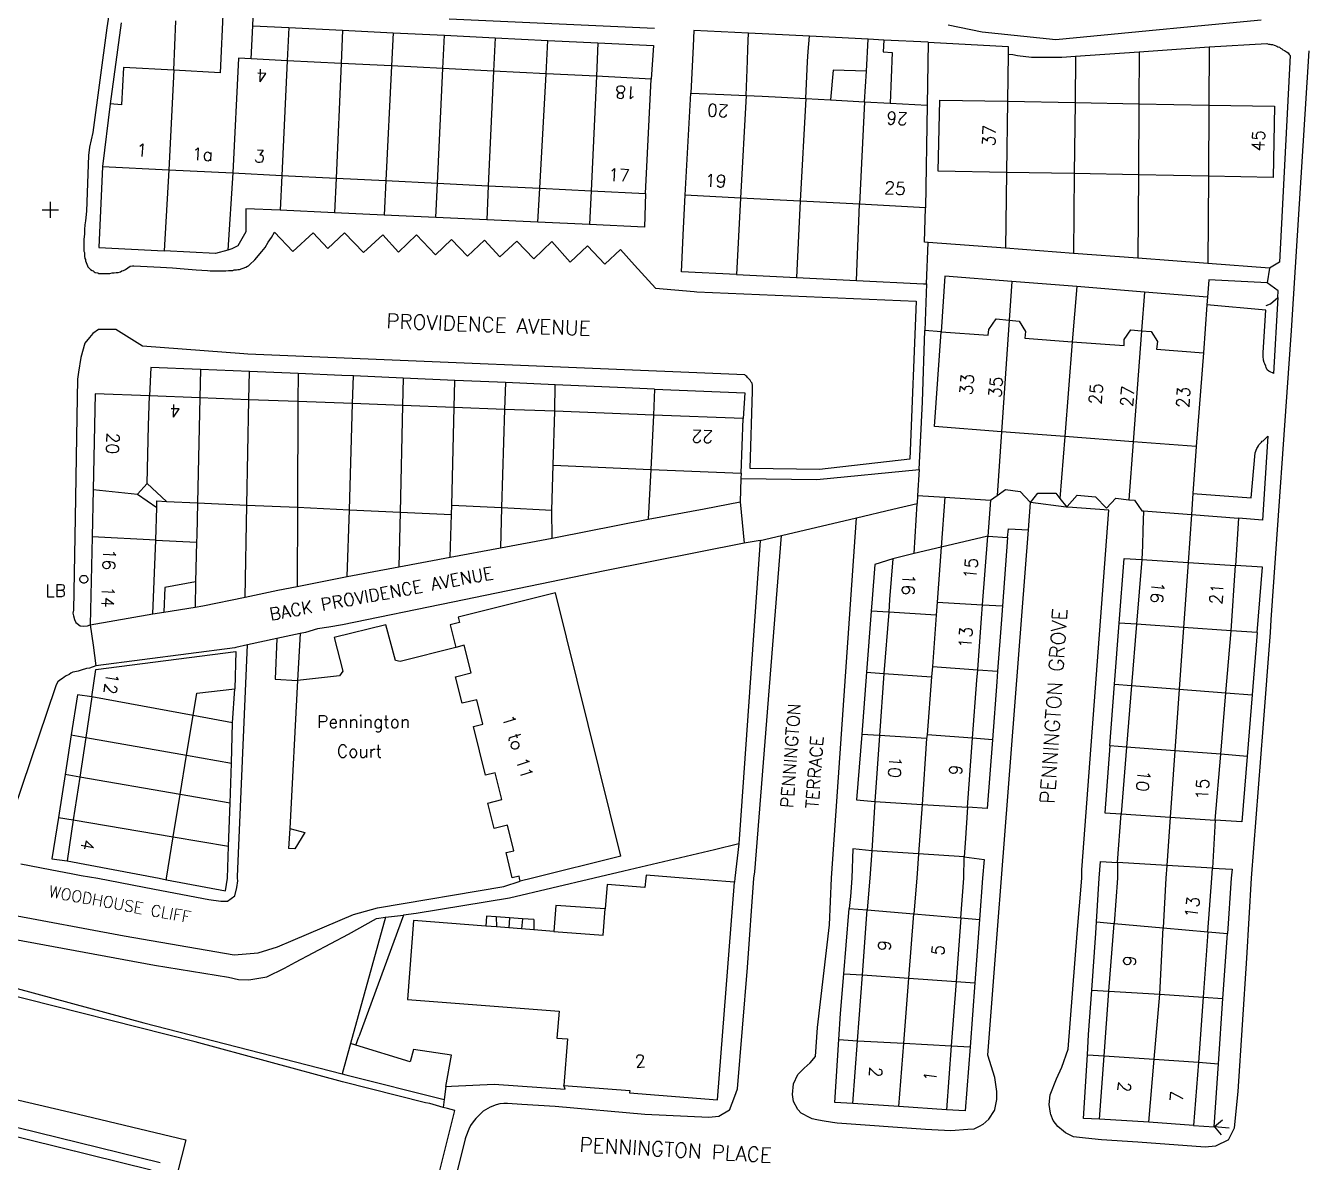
# Model space of a CAD drawing. Extents: x 427500 to 429848, y 434500 to 436505.
# Drawn here: x 429271.5 to 429393.7, y 435472.8 to 435581.6 of the extents above; entities that cross this region are included whole.
import ezdxf

# ---------------------------------------------------------------- set-up
doc = ezdxf.new("R2010")
doc.units = 0
doc.layers.add('LPTIP_Ex_Base', color=8, linetype='Continuous')
doc.styles.add('MtXpl_Romans', font='romans__.ttf')

msp = doc.modelspace()

# ---------------------------------------------------------------- linework, layer by layer
at = {"layer": 'LPTIP_Ex_Base', "color": 251, "true_color": 0x636466}
for p, q in [((429279.8, 435584.5), (429279.3, 435581.35)), ((429290.45, 435583.3), (429290.15, 435577.05)), ((429293.27, 435581.55), (429293.35, 435583.15)), ((429280.67, 435581.85), (429279.63, 435574.07)), ((429285.7, 435577.29), (429285.92, 435582.04)), ((429331.7, 435581.28), (429312.05, 435582.2)), ((429363.05, 435580.95), (429359.8, 435581.6)), ((429389.75, 435582.1), (429383.04, 435581.45)), ((429279.3, 435581.35), (429277.95, 435571.35)), ((429293.1, 435578.38), (429293.27, 435581.55)), ((429293.27, 435581.55), (429296.71, 435581.38)), ((429296.71, 435581.38), (429296.56, 435578.21)), ((429296.71, 435581.38), (429301.86, 435581.13)), ((429301.86, 435581.13), (429301.72, 435577.95)), ((429301.86, 435581.13), (429306.71, 435580.88)), ((429306.71, 435580.88), (429306.55, 435577.71)), ((429306.71, 435580.88), (429311.61, 435580.64)), ((429311.46, 435577.46), (429311.61, 435580.64)), ((429311.61, 435580.64), (429316.46, 435580.4)), ((429316.46, 435580.4), (429316.31, 435577.21)), ((429316.46, 435580.4), (429321.5, 435580.15)), ((429335.47, 435581.1), (429335.4, 435579.6)), ((429340.71, 435580.84), (429335.47, 435581.1)), ((429340.65, 435579.36), (429340.71, 435580.84)), ((429346.55, 435580.55), (429340.71, 435580.84)), ((429346.4, 435579.1), (429346.55, 435580.55)), ((429352.15, 435580.26), (429346.55, 435580.55)), ((429370.1, 435580.2), (429363.05, 435580.95)), ((429379.05, 435581.07), (429370.1, 435580.2)), ((429383.04, 435581.45), (429379.05, 435581.07)), ((429321.33, 435576.96), (429321.5, 435580.15)), ((429321.5, 435580.15), (429326.3, 435579.91)), ((429326.3, 435579.91), (429326.15, 435576.72)), ((429326.3, 435579.91), (429331.6, 435579.65)), ((429331.6, 435579.65), (429331.4, 435576.45)), ((429335.4, 435579.6), (429335.2, 435575.1)), ((429340.61, 435578.2), (429340.65, 435579.36)), ((429351.98, 435577.2), (429352.15, 435580.26)), ((429353.65, 435580.19), (429352.15, 435580.26)), ((429353.65, 435580.19), (429353.6, 435579.05)), ((429357.9, 435579.97), (429353.65, 435580.19)), ((429357.9, 435579.97), (429357.8, 435573.95)), ((429357.9, 435579.97), (429365.56, 435579.58)), ((429365.56, 435579.58), (429365.55, 435578.85)), ((429378.09, 435579.07), (429384.8, 435579.55)), ((429384.8, 435579.55), (429384.76, 435573.97)), ((429384.8, 435579.55), (429390.3, 435579.85)), ((429390.3, 435579.85), (429390.45, 435579.8)), ((429390.45, 435579.8), (429390.6, 435579.8)), ((429390.6, 435579.8), (429390.7, 435579.75)), ((429390.7, 435579.75), (429390.85, 435579.75)), ((429390.85, 435579.75), (429391, 435579.7)), ((429391, 435579.7), (429391.1, 435579.65)), ((429391.1, 435579.65), (429391.25, 435579.6)), ((429391.25, 435579.6), (429391.35, 435579.55)), ((429391.35, 435579.55), (429391.5, 435579.5)), ((429391.5, 435579.5), (429391.6, 435579.4)), ((429391.6, 435579.4), (429391.75, 435579.35)), ((429391.75, 435579.35), (429391.85, 435579.25)), ((429391.85, 435579.25), (429392, 435579.2)), ((429392, 435579.2), (429392.2, 435579.05)), ((429392.65, 435552.4), (429394.35, 435579.15)), ((429291.9, 435578.45), (429291.35, 435567.48)), ((429293.1, 435578.38), (429291.9, 435578.45)), ((429296.56, 435578.21), (429293.1, 435578.38)), ((429296.56, 435578.21), (429296.05, 435567.24)), ((429301.72, 435577.95), (429296.56, 435578.21)), ((429301.72, 435577.95), (429301.24, 435566.98)), ((429306.55, 435577.71), (429301.72, 435577.95)), ((429340.48, 435574.88), (429340.61, 435578.2)), ((429346.2, 435574.6), (429346.36, 435578.15)), ((429346.36, 435578.15), (429346.4, 435579.1)), ((429353.6, 435579.05), (429354.45, 435579)), ((429354.45, 435579), (429354.25, 435574.15)), ((429365.55, 435578.85), (429365.49, 435574.33)), ((429365.55, 435578.85), (429366, 435578.8)), ((429366, 435578.8), (429366.45, 435578.7)), ((429366.45, 435578.7), (429367.8, 435578.55)), ((429367.8, 435578.55), (429370.7, 435578.55)), ((429370.7, 435578.55), (429372, 435578.64)), ((429372, 435578.64), (429371.95, 435574.21)), ((429372, 435578.64), (429378.09, 435579.07)), ((429378.09, 435579.07), (429378.06, 435574.09)), ((429392.55, 435578.7), (429391.5, 435558.95)), ((429392.2, 435579.05), (429392.35, 435578.95)), ((429392.35, 435578.95), (429392.45, 435578.8)), ((429392.45, 435578.8), (429392.55, 435578.7)), ((429280.9, 435577.55), (429280.7, 435574)), ((429285.7, 435577.29), (429280.9, 435577.55)), ((429285.7, 435577.29), (429285.25, 435567.78)), ((429290.15, 435577.05), (429285.7, 435577.29)), ((429306.55, 435577.71), (429306.01, 435566.74)), ((429311.46, 435577.46), (429306.55, 435577.71)), ((429310.95, 435566.49), (429311.46, 435577.46)), ((429316.31, 435577.21), (429311.46, 435577.46)), ((429316.31, 435577.21), (429315.8, 435566.25)), ((429321.33, 435576.96), (429316.31, 435577.21)), ((429320.73, 435566.01), (429321.33, 435576.96)), ((429326.15, 435576.72), (429321.33, 435576.96)), ((429326.15, 435576.72), (429325.65, 435565.76)), ((429331.4, 435576.45), (429326.15, 435576.72)), ((429348.8, 435577.3), (429348.55, 435574.47)), ((429351.98, 435577.2), (429348.8, 435577.3)), ((429351.82, 435574.29), (429351.98, 435577.2)), ((429330.85, 435565.5), (429331.4, 435576.45)), ((429334.65, 435565.35), (429335.2, 435575.1)), ((429335.2, 435575.1), (429338.35, 435574.97)), ((429338.35, 435574.97), (429340.48, 435574.88)), ((429340.48, 435574.88), (429339.95, 435565.07)), ((429340.48, 435574.88), (429342, 435574.81)), ((429342, 435574.81), (429343.85, 435574.72)), ((429343.85, 435574.72), (429346.2, 435574.6)), ((429346.2, 435574.6), (429345.65, 435564.77)), ((429346.2, 435574.6), (429348.55, 435574.47)), ((429348.55, 435574.47), (429351.82, 435574.29)), ((429351.82, 435574.29), (429351.34, 435564.48)), ((429351.82, 435574.29), (429354.25, 435574.15)), ((429358.85, 435567.65), (429359, 435574.45)), ((429359, 435574.45), (429365.49, 435574.33)), ((429365.49, 435574.33), (429365.4, 435567.53)), ((429365.49, 435574.33), (429371.95, 435574.21)), ((429279.63, 435574.07), (429278.9, 435568.1)), ((429280.7, 435574), (429279.63, 435574.07)), ((429354.25, 435574.15), (429357.8, 435573.95)), ((429357.8, 435573.95), (429357.65, 435564.15)), ((429371.95, 435574.21), (429371.88, 435567.41)), ((429371.95, 435574.21), (429378.06, 435574.09)), ((429378.06, 435574.09), (429378.01, 435567.29)), ((429378.06, 435574.09), (429384.76, 435573.97)), ((429384.76, 435573.97), (429384.71, 435567.17)), ((429384.76, 435573.97), (429391.05, 435573.85)), ((429391.05, 435573.85), (429390.9, 435567.05)), ((429277.95, 435571.35), (429277.65, 435569.95)), ((429277.65, 435569.95), (429277.55, 435569.15)), ((429277.55, 435569.15), (429277.35, 435563.8)), ((429278.9, 435568.1), (429278.55, 435560.35)), ((429278.9, 435568.1), (429285.25, 435567.78)), ((429285.25, 435567.78), (429284.8, 435560.01)), ((429285.25, 435567.78), (429291.35, 435567.48)), ((429291.35, 435567.48), (429290.87, 435560.09)), ((429291.35, 435567.48), (429296.05, 435567.24)), ((429296.05, 435567.24), (429295.9, 435563.9)), ((429296.05, 435567.24), (429301.24, 435566.98)), ((429301.24, 435566.98), (429301.1, 435563.66)), ((429301.24, 435566.98), (429306.01, 435566.74)), ((429365.4, 435567.53), (429358.85, 435567.65)), ((429365.4, 435567.53), (429365.3, 435560.27)), ((429371.88, 435567.41), (429365.4, 435567.53)), ((429371.88, 435567.41), (429371.79, 435559.77)), ((429378.01, 435567.29), (429371.88, 435567.41)), ((429378.01, 435567.29), (429377.95, 435559.31)), ((429384.71, 435567.17), (429378.01, 435567.29)), ((429384.71, 435567.17), (429384.65, 435558.8)), ((429390.9, 435567.05), (429384.71, 435567.17)), ((429306.01, 435566.74), (429305.85, 435563.44)), ((429306.01, 435566.74), (429310.95, 435566.49)), ((429310.8, 435563.22), (429310.95, 435566.49)), ((429310.95, 435566.49), (429315.8, 435566.25)), ((429315.8, 435566.25), (429315.65, 435562.99)), ((429315.8, 435566.25), (429320.73, 435566.01)), ((429320.55, 435562.77), (429320.73, 435566.01)), ((429320.73, 435566.01), (429325.65, 435565.76)), ((429325.65, 435565.76), (429325.5, 435562.54)), ((429325.65, 435565.76), (429330.85, 435565.5)), ((429330.85, 435565.5), (429330.75, 435562.3)), ((429334.5, 435562.18), (429334.65, 435565.35)), ((429339.95, 435565.07), (429334.65, 435565.35)), ((429339.95, 435565.07), (429339.55, 435557.74)), ((429345.65, 435564.77), (429339.95, 435565.07)), ((429345.65, 435564.77), (429345.3, 435557.46)), ((429351.34, 435564.48), (429345.65, 435564.77)), ((429351.05, 435557.18), (429351.34, 435564.48)), ((429357.65, 435564.15), (429351.34, 435564.48)), ((429277.35, 435563.8), (429277.25, 435562.9)), ((429295.9, 435563.9), (429292.6, 435564.05)), ((429292.6, 435564.05), (429292.6, 435561.85)), ((429301.1, 435563.66), (429295.9, 435563.9)), ((429305.85, 435563.44), (429301.1, 435563.66)), ((429310.8, 435563.22), (429305.85, 435563.44)), ((429357.56, 435560.85), (429357.65, 435564.15)), ((429277.2, 435562.5), (429277.15, 435562.05)), ((429277.15, 435562.05), (429277.15, 435561.6)), ((429277.25, 435562.9), (429277.2, 435562.5)), ((429315.65, 435562.99), (429310.8, 435563.22)), ((429320.55, 435562.77), (429315.65, 435562.99)), ((429325.5, 435562.54), (429320.55, 435562.77)), ((429330.75, 435562.3), (429325.5, 435562.54)), ((429334.3, 435558), (429334.5, 435562.18)), ((429277.15, 435561.6), (429277.1, 435561.15)), ((429277.1, 435561.15), (429277.1, 435560)), ((429292.6, 435561.85), (429291.85, 435560.5)), ((429294.45, 435560.35), (429294.75, 435560.85)), ((429294.75, 435560.85), (429295.05, 435561.3)), ((429295.05, 435561.3), (429295.35, 435561.8)), ((429295.35, 435561.8), (429297.1, 435559.95)), ((429297.1, 435559.95), (429299.05, 435561.75)), ((429299.05, 435561.75), (429300.45, 435560.25)), ((429300.45, 435560.25), (429302.05, 435561.75)), ((429302.05, 435561.75), (429303.85, 435559.85)), ((429303.85, 435559.85), (429305.7, 435561.55)), ((429305.7, 435561.55), (429307.2, 435559.9)), ((429307.2, 435559.9), (429308.95, 435561.55)), ((429308.95, 435561.55), (429310.75, 435559.65)), ((429310.75, 435559.65), (429312.3, 435561.1)), ((429312.3, 435561.1), (429313.8, 435559.5)), ((429313.8, 435559.5), (429315.45, 435561.05)), ((429315.45, 435561.05), (429316.9, 435559.45)), ((429316.9, 435559.45), (429318.55, 435560.95)), ((429318.55, 435560.95), (429320.15, 435559.25)), ((429320.15, 435559.25), (429321.9, 435560.9)), ((429321.9, 435560.9), (429323.65, 435558.95)), ((429357.89, 435560.83), (429357.56, 435560.85)), ((429357.75, 435556.85), (429357.89, 435560.83)), ((429365.3, 435560.27), (429357.89, 435560.83)), ((429277.1, 435560), (429277.15, 435559.85)), ((429277.15, 435559.85), (429277.15, 435559.5)), ((429278.55, 435560.35), (429284.8, 435560.01)), ((429289.7, 435559.75), (429284.8, 435560.01)), ((429290.87, 435560.09), (429289.7, 435559.75)), ((429291.25, 435560.2), (429290.87, 435560.09)), ((429291.85, 435560.5), (429291.25, 435560.2)), ((429293.45, 435559.15), (429294.15, 435559.95)), ((429294.15, 435559.95), (429294.45, 435560.35)), ((429323.65, 435558.95), (429325.3, 435560.5)), ((429325.3, 435560.5), (429326.95, 435558.75)), ((429326.95, 435558.75), (429328.45, 435560.15)), ((429328.45, 435560.15), (429329.8, 435558.65)), ((429371.79, 435559.77), (429365.3, 435560.27)), ((429377.95, 435559.31), (429371.79, 435559.77)), ((429277.15, 435559.5), (429277.2, 435559.3)), ((429277.2, 435559.3), (429277.25, 435559.2)), ((429277.25, 435559.2), (429277.25, 435559.05)), ((429277.25, 435559.05), (429277.4, 435558.75)), ((429277.4, 435558.75), (429277.45, 435558.6)), ((429277.45, 435558.6), (429277.5, 435558.5)), ((429277.5, 435558.5), (429277.75, 435558.25)), ((429281.1, 435558.25), (429281.55, 435558.55)), ((429281.55, 435558.55), (429281.75, 435558.6)), ((429281.75, 435558.6), (429281.9, 435558.6)), ((429281.9, 435558.6), (429284.45, 435558.45)), ((429284.45, 435558.45), (429285.6, 435558.4)), ((429285.6, 435558.4), (429286.7, 435558.3)), ((429292, 435558.25), (429292.6, 435558.45)), ((429292.6, 435558.45), (429292.75, 435558.55)), ((429292.75, 435558.55), (429292.85, 435558.6)), ((429292.85, 435558.6), (429293, 435558.7)), ((429293, 435558.7), (429293.45, 435559.15)), ((429329.8, 435558.65), (429331.8, 435556.45)), ((429384.65, 435558.8), (429377.95, 435559.31)), ((429390.55, 435558.35), (429384.65, 435558.8)), ((429391.5, 435558.95), (429390.55, 435558.35)), ((429277.75, 435558.25), (429277.9, 435558.15)), ((429277.9, 435558.15), (429278, 435558.1)), ((429278, 435558.1), (429278.1, 435558)), ((429278.1, 435558), (429278.2, 435557.95)), ((429278.2, 435557.95), (429278.45, 435557.9)), ((429278.45, 435557.9), (429278.55, 435557.85)), ((429278.55, 435557.85), (429279.6, 435557.85)), ((429279.6, 435557.85), (429279.8, 435557.9)), ((429279.8, 435557.9), (429280, 435557.9)), ((429280, 435557.9), (429280.2, 435557.95)), ((429280.2, 435557.95), (429280.4, 435557.95)), ((429280.4, 435557.95), (429280.6, 435558)), ((429280.6, 435558), (429280.75, 435558.1)), ((429280.75, 435558.1), (429280.9, 435558.15)), ((429280.9, 435558.15), (429281.1, 435558.25)), ((429286.7, 435558.3), (429287.85, 435558.2)), ((429287.85, 435558.2), (429288.95, 435558.15)), ((429288.95, 435558.15), (429289.2, 435558.1)), ((429289.2, 435558.1), (429290.7, 435558.1)), ((429290.7, 435558.1), (429290.95, 435558.15)), ((429290.95, 435558.15), (429291.35, 435558.15)), ((429291.35, 435558.15), (429291.5, 435558.2)), ((429291.5, 435558.2), (429291.7, 435558.2)), ((429291.7, 435558.2), (429291.85, 435558.25)), ((429291.85, 435558.25), (429292, 435558.25)), ((429339.55, 435557.74), (429334.3, 435558)), ((429339.55, 435557.74), (429345.3, 435557.46)), ((429345.3, 435557.46), (429351.05, 435557.18)), ((429351.05, 435557.18), (429357.45, 435556.86)), ((429359.5, 435557.6), (429359.13, 435552.28)), ((429365.9, 435557.09), (429359.5, 435557.6)), ((429384.75, 435557.25), (429384.62, 435555.6)), ((429390.35, 435556.95), (429384.75, 435557.25)), ((429390.55, 435558.35), (429390.35, 435556.95)), ((429331.8, 435556.45), (429335.5, 435556.12)), ((429335.5, 435556.12), (429335.75, 435556.09)), ((429335.75, 435556.09), (429356.75, 435555.2)), ((429357.45, 435556.86), (429357.75, 435556.85)), ((429357.75, 435556.85), (429357.59, 435552.4)), ((429365.9, 435557.09), (429365.65, 435553.39)), ((429372.11, 435556.6), (429365.9, 435557.09)), ((429372.11, 435556.6), (429371.69, 435551.32)), ((429378.6, 435556.08), (429372.11, 435556.6)), ((429378.6, 435556.08), (429378.32, 435552.37)), ((429384.62, 435555.6), (429378.6, 435556.08)), ((429391.4, 435556.2), (429390.35, 435556.95)), ((429391.35, 435555.55), (429391.4, 435556.2)), ((429356.75, 435555.2), (429356.15, 435540.1)), ((429384.56, 435554.85), (429384.25, 435550.25)), ((429384.62, 435555.6), (429384.56, 435554.85)), ((429390.2, 435554.35), (429384.56, 435554.85)), ((429390.25, 435554.8), (429390.65, 435554.95)), ((429390.65, 435554.95), (429391.35, 435555.55)), ((429391.35, 435555.55), (429390.95, 435548.3)), ((429363.7, 435552.5), (429364.4, 435553.5)), ((429364.4, 435553.5), (429365.65, 435553.39)), ((429389.95, 435550.3), (429390.2, 435554.35)), ((429278.5, 435552.5), (429277.95, 435552.1)), ((429280.15, 435552.5), (429278.5, 435552.5)), ((429282.7, 435550.9), (429280.15, 435552.5)), ((429357.34, 435545.58), (429357.59, 435552.4)), ((429359.13, 435552.28), (429357.59, 435552.4)), ((429358.5, 435543.2), (429359.13, 435552.28)), ((429359.13, 435552.28), (429363.65, 435551.95)), ((429363.65, 435551.95), (429363.7, 435552.5)), ((429365.65, 435553.39), (429364.92, 435542.71)), ((429365.65, 435553.39), (429366.6, 435553.3)), ((429366.6, 435553.3), (429367.2, 435552.3)), ((429367.2, 435552.3), (429367.15, 435551.65)), ((429376.65, 435551.55), (429377.3, 435552.45)), ((429377.3, 435552.45), (429378.32, 435552.37)), ((429378.32, 435552.37), (429377.52, 435541.76)), ((429378.32, 435552.37), (429379.25, 435552.3)), ((429379.25, 435552.3), (429379.85, 435551.35)), ((429390.73, 435524.72), (429392.65, 435552.4)), ((429277.2, 435551.2), (429276.8, 435549.8)), ((429277.64, 435551.73), (429277.2, 435551.2)), ((429277.95, 435552.1), (429277.64, 435551.73)), ((429367.15, 435551.65), (429371.69, 435551.32)), ((429371.69, 435551.32), (429370.97, 435542.25)), ((429371.69, 435551.32), (429376.65, 435550.95)), ((429376.65, 435550.95), (429376.65, 435551.55)), ((429379.85, 435551.35), (429379.75, 435550.6)), ((429276.8, 435549.8), (429276.6, 435548.4)), ((429292.4, 435550.18), (429282.7, 435550.9)), ((429292.8, 435550.13), (429292.4, 435550.18)), ((429340.35, 435548.15), (429292.8, 435550.13)), ((429379.75, 435550.6), (429384.25, 435550.25)), ((429384.25, 435550.25), (429383.55, 435541.3)), ((429389.95, 435549.8), (429389.95, 435550.3)), ((429390, 435549.7), (429389.95, 435549.8)), ((429283.5, 435548.85), (429283.4, 435546.15)), ((429288.25, 435548.66), (429283.5, 435548.85)), ((429288.25, 435548.66), (429288.19, 435545.97)), ((429292.95, 435548.46), (429288.25, 435548.66)), ((429390, 435549.55), (429390, 435549.7)), ((429390.05, 435549.35), (429390, 435549.55)), ((429390.1, 435549.2), (429390.05, 435549.35)), ((429390.2, 435549), (429390.1, 435549.2)), ((429390.25, 435548.85), (429390.2, 435549)), ((429390.35, 435548.65), (429390.25, 435548.85)), ((429390.5, 435548.5), (429390.35, 435548.65)), ((429276.5, 435547.75), (429276.43, 435544.14)), ((429276.6, 435548.4), (429276.5, 435547.75)), ((429292.9, 435545.78), (429292.95, 435548.46)), ((429297.6, 435548.27), (429292.95, 435548.46)), ((429297.6, 435548.27), (429297.59, 435545.6)), ((429301.8, 435548.1), (429297.6, 435548.27)), ((429302.9, 435548.05), (429301.8, 435548.1)), ((429302.82, 435545.4), (429302.9, 435548.05)), ((429307.65, 435547.84), (429302.9, 435548.05)), ((429307.65, 435547.84), (429307.59, 435545.22)), ((429312.6, 435547.63), (429307.65, 435547.84)), ((429312.55, 435545.03), (429312.6, 435547.63)), ((429316.7, 435547.45), (429312.6, 435547.63)), ((429317.45, 435547.42), (429316.7, 435547.45)), ((429317.45, 435547.42), (429317.37, 435544.84)), ((429322.2, 435547.2), (429317.45, 435547.42)), ((429340.45, 435548.05), (429340.35, 435548.15)), ((429340.55, 435548), (429340.45, 435548.05)), ((429340.6, 435547.9), (429340.55, 435548)), ((429340.85, 435547.65), (429340.6, 435547.9)), ((429340.95, 435547.45), (429340.85, 435547.65)), ((429341.05, 435547.35), (429340.95, 435547.45)), ((429390.7, 435548.4), (429390.5, 435548.5)), ((429390.85, 435548.35), (429390.7, 435548.4)), ((429390.95, 435548.3), (429390.85, 435548.35)), ((429278.2, 435546.35), (429278, 435537.2)), ((429283.4, 435546.15), (429278.2, 435546.35)), ((429283.3, 435543.3), (429283.4, 435546.15)), ((429288.19, 435545.97), (429283.4, 435546.15)), ((429322.17, 435544.67), (429322.2, 435547.2)), ((429328.9, 435546.9), (429322.2, 435547.2)), ((429331.7, 435546.79), (429328.9, 435546.9)), ((429331.7, 435546.79), (429331.6, 435544.3)), ((429331.7, 435546.79), (429340.35, 435546.45)), ((429340.35, 435546.45), (429340.2, 435543.97)), ((429340.85, 435539.2), (429341.1, 435546.6)), ((429341.1, 435547.15), (429341.05, 435547.35)), ((429341.1, 435546.6), (429341.1, 435547.15)), ((429288.19, 435545.97), (429287.97, 435535.91)), ((429292.9, 435545.78), (429288.19, 435545.97)), ((429292.71, 435535.7), (429292.9, 435545.78)), ((429297.59, 435545.6), (429292.9, 435545.78)), ((429297.59, 435545.6), (429297.54, 435535.48)), ((429302.82, 435545.4), (429297.59, 435545.6)), ((429302.51, 435535.25), (429302.82, 435545.4)), ((429307.59, 435545.22), (429302.82, 435545.4)), ((429307.59, 435545.22), (429307.37, 435535.03)), ((429312.55, 435545.03), (429307.59, 435545.22)), ((429312.32, 435535.7), (429312.55, 435545.03)), ((429317.37, 435544.84), (429312.55, 435545.03)), ((429357.02, 435539.1), (429357.34, 435545.58)), ((429276.43, 435544.14), (429276.26, 435534.47)), ((429317.37, 435544.84), (429317.08, 435535.45)), ((429322.17, 435544.67), (429317.37, 435544.84)), ((429322.02, 435539.5), (429322.17, 435544.67)), ((429331.6, 435544.3), (429322.17, 435544.67)), ((429331.6, 435544.3), (429331.35, 435539.1)), ((429340.2, 435543.97), (429331.6, 435544.3)), ((429340, 435538.75), (429340.2, 435543.97)), ((429283.15, 435537.75), (429283.3, 435543.3)), ((429364.92, 435542.71), (429358.5, 435543.2)), ((429364.92, 435542.71), (429364.5, 435536.62)), ((429370.97, 435542.25), (429364.92, 435542.71)), ((429370.97, 435542.25), (429370.5, 435536.33)), ((429377.52, 435541.76), (429370.97, 435542.25)), ((429377.52, 435541.76), (429377.1, 435536.21)), ((429383.55, 435541.3), (429377.52, 435541.76)), ((429383.55, 435541.3), (429383.23, 435536.8)), ((429389.4, 435541.2), (429389.5, 435541.35)), ((429389.5, 435541.35), (429389.55, 435541.45)), ((429389.55, 435541.45), (429389.8, 435541.7)), ((429389.8, 435541.7), (429389.85, 435541.8)), ((429389.85, 435541.8), (429389.95, 435541.85)), ((429390.4, 435542.3), (429389.9, 435534.25)), ((429389.95, 435541.85), (429390.4, 435542.3)), ((429356.15, 435540.1), (429347.5, 435539.1)), ((429388.8, 435536.4), (429389.2, 435540.7)), ((429389.2, 435540.7), (429389.35, 435541.1)), ((429389.35, 435541.1), (429389.4, 435541.2)), ((429321.9, 435535.2), (429322.02, 435539.5)), ((429322.02, 435539.5), (429331.35, 435539.1)), ((429331.35, 435539.1), (429331.1, 435534.35)), ((429331.35, 435539.1), (429340, 435538.75)), ((429347.5, 435539.1), (429340.85, 435539.2)), ((429347.25, 435538.15), (429357.02, 435539.1)), ((429357.02, 435539.1), (429356.89, 435536.61)), ((429282.25, 435536.75), (429283.15, 435537.75)), ((429283.15, 435537.75), (429285, 435536.05)), ((429339.97, 435538.25), (429339.9, 435536)), ((429340, 435538.75), (429339.97, 435538.25)), ((429339.97, 435538.25), (429347.25, 435538.15)), ((429278, 435537.2), (429277.89, 435532.65)), ((429278, 435537.2), (429282.25, 435536.75)), ((429282.25, 435536.75), (429284.1, 435535.45)), ((429356.89, 435536.61), (429356.85, 435535.85)), ((429356.89, 435536.61), (429359.5, 435536.44)), ((429359.5, 435536.44), (429359.15, 435531.67)), ((429359.5, 435536.44), (429363.85, 435536.15)), ((429363.85, 435536.15), (429364.5, 435536.62)), ((429364.5, 435536.62), (429365.3, 435537.2)), ((429365.3, 435537.2), (429366.7, 435537)), ((429366.7, 435537), (429367.69, 435535.93)), ((429367.69, 435535.93), (429368.4, 435536.85)), ((429368.4, 435536.85), (429370.1, 435536.85)), ((429370.1, 435536.85), (429370.5, 435536.33)), ((429371.19, 435535.55), (429372.15, 435536.65)), ((429372.15, 435536.65), (429373.9, 435536.5)), ((429373.9, 435536.5), (429374.95, 435535.4)), ((429383.23, 435536.8), (429383.09, 435534.79)), ((429383.23, 435536.8), (429388.8, 435536.4)), ((429283.98, 435532.35), (429284.1, 435535.45)), ((429284.1, 435535.45), (429284.1, 435536.1)), ((429284.1, 435536.1), (429285, 435536.05)), ((429285, 435536.05), (429287.97, 435535.91)), ((429287.97, 435535.91), (429287.9, 435532.78)), ((429287.97, 435535.91), (429292.71, 435535.7)), ((429292.55, 435526.9), (429292.71, 435535.7)), ((429292.71, 435535.7), (429297.54, 435535.48)), ((429297.54, 435535.48), (429297.5, 435527.91)), ((429297.54, 435535.48), (429302.51, 435535.25)), ((429302.31, 435528.85), (429302.51, 435535.25)), ((429302.51, 435535.25), (429307.37, 435535.03)), ((429312.3, 435534.8), (429312.32, 435535.7)), ((429312.32, 435535.7), (429317.08, 435535.45)), ((429317.08, 435535.45), (429316.97, 435531.61)), ((429317.08, 435535.45), (429321.9, 435535.2)), ((429321.91, 435532.54), (429321.9, 435535.2)), ((429331.1, 435534.35), (429336.45, 435535.35)), ((429336.45, 435535.35), (429339.9, 435536)), ((429339.9, 435536), (429340.3, 435532.05)), ((429351.05, 435534.49), (429354.5, 435535.3)), ((429354.5, 435535.3), (429356.85, 435535.85)), ((429356.56, 435531.05), (429356.85, 435535.85)), ((429363.85, 435536.15), (429363.6, 435532.72)), ((429367.49, 435533.33), (429367.69, 435535.93)), ((429371.1, 435535.48), (429367.69, 435535.93)), ((429370.5, 435536.33), (429371.15, 435535.5)), ((429371.25, 435535.5), (429371.1, 435535.48)), ((429371.15, 435535.5), (429371.19, 435535.55)), ((429375.2, 435535.2), (429371.25, 435535.5)), ((429372.6, 435500.8), (429375.2, 435535.2)), ((429374.95, 435535.4), (429375.85, 435536.35)), ((429375.85, 435536.35), (429377.1, 435536.21)), ((429377.1, 435536.21), (429377.65, 435536.15)), ((429377.65, 435536.15), (429378.35, 435535.15)), ((429378.35, 435535.15), (429378.51, 435535.14)), ((429378.51, 435535.14), (429378.45, 435533.28)), ((429378.51, 435535.14), (429383.09, 435534.79)), ((429276.26, 435534.47), (429276.1, 435525.65)), ((429307.37, 435535.03), (429307.25, 435529.79)), ((429307.37, 435535.03), (429312.3, 435534.8)), ((429312.15, 435530.71), (429312.3, 435534.8)), ((429322.25, 435532.6), (429331.1, 435534.35)), ((429343.85, 435532.79), (429351.05, 435534.49)), ((429348.65, 435500), (429351.05, 435534.49)), ((429383.09, 435534.79), (429382.77, 435530.21)), ((429383.09, 435534.79), (429387.6, 435534.45)), ((429387.6, 435534.45), (429387.3, 435529.91)), ((429389.9, 435534.25), (429387.6, 435534.45)), ((429287.9, 435532.78), (429287.89, 435532.16)), ((429341.3, 435500.6), (429343.85, 435532.79)), ((429341.83, 435532.32), (429343.85, 435532.79)), ((429363.6, 435532.72), (429359.15, 435531.67)), ((429363.11, 435526.16), (429363.6, 435532.72)), ((429363.6, 435532.72), (429365.5, 435532.6)), ((429364.9, 435500), (429367.49, 435533.33)), ((429365.5, 435532.6), (429365.57, 435533.42)), ((429365.57, 435533.42), (429367.49, 435533.33)), ((429378.45, 435533.28), (429378.4, 435531.84)), ((429277.89, 435532.65), (429277.7, 435524.25)), ((429283.98, 435532.35), (429277.89, 435532.65)), ((429283.7, 435525.3), (429283.98, 435532.35)), ((429283.98, 435532.35), (429287.89, 435532.16)), ((429287.89, 435532.16), (429287.8, 435528.35)), ((429312.15, 435530.71), (429316.97, 435531.61)), ((429316.97, 435531.61), (429321.91, 435532.54)), ((429321.91, 435532.54), (429322.25, 435532.6)), ((429340.3, 435532.05), (429326.95, 435529.4)), ((429341.83, 435532.32), (429339.78, 435503.28)), ((429341.83, 435532.32), (429340.3, 435532.05)), ((429359.15, 435531.67), (429356.56, 435531.05)), ((429359.15, 435531.67), (429358.76, 435526.4)), ((429365.5, 435532.6), (429365.01, 435526.05)), ((429378.4, 435531.84), (429378.35, 435530.5)), ((429307.25, 435529.79), (429312.15, 435530.71)), ((429354.5, 435530.55), (429352.8, 435530)), ((429354.5, 435530.55), (429354.21, 435526.65)), ((429356.56, 435531.05), (429354.5, 435530.55)), ((429376.18, 435524.4), (429376.65, 435530.6)), ((429376.65, 435530.6), (429378.35, 435530.5)), ((429378.35, 435530.5), (429377.84, 435524.29)), ((429378.35, 435530.5), (429382.77, 435530.21)), ((429302.31, 435528.85), (429304.35, 435529.25)), ((429304.35, 435529.25), (429307.25, 435529.79)), ((429326.95, 435529.4), (429312.4, 435526.4)), ((429352.8, 435530), (429352.54, 435526.74)), ((429382.77, 435530.21), (429382.33, 435523.98)), ((429382.77, 435530.21), (429387.3, 435529.91)), ((429386.88, 435523.67), (429387.3, 435529.91)), ((429389.9, 435529.75), (429387.3, 435529.91)), ((429389.39, 435523.5), (429389.9, 435529.75)), ((429287.8, 435528.35), (429284.85, 435527.8)), ((429287.8, 435528.35), (429287.76, 435525.93)), ((429295.65, 435527.55), (429297.5, 435527.91)), ((429297.5, 435527.91), (429302.31, 435528.85)), ((429284.85, 435527.8), (429284.76, 435525.45)), ((429288.5, 435526.05), (429292.55, 435526.9)), ((429292.55, 435526.9), (429295.65, 435527.55)), ((429322.23, 435527.29), (429312.91, 435524.97)), ((429328.49, 435502.1), (429322.23, 435527.29)), ((429352.54, 435526.74), (429352.45, 435525.55)), ((429354.21, 435526.65), (429354.12, 435525.44)), ((429276.1, 435525.65), (429276.05, 435525.35)), ((429283.7, 435525.3), (429284.76, 435525.45)), ((429284.76, 435525.45), (429287.76, 435525.93)), ((429287.76, 435525.93), (429288.5, 435526.05)), ((429312.4, 435526.4), (429301.85, 435524.25)), ((429352.45, 435525.55), (429352, 435519.7)), ((429354.12, 435525.44), (429352.45, 435525.55)), ((429354.12, 435525.44), (429353.67, 435519.58)), ((429358.66, 435525.15), (429354.12, 435525.44)), ((429358.76, 435526.4), (429358.66, 435525.15)), ((429358.76, 435526.4), (429363.11, 435526.16)), ((429363.01, 435524.87), (429363.11, 435526.16)), ((429363.11, 435526.16), (429365.01, 435526.05)), ((429365.01, 435526.05), (429364.91, 435524.75)), ((429276.05, 435525.35), (429276.1, 435525.1)), ((429276.1, 435525.1), (429276.2, 435524.75)), ((429276.2, 435524.75), (429276.35, 435524.45)), ((429276.35, 435524.45), (429276.45, 435524.35)), ((429276.45, 435524.35), (429276.75, 435524.15)), ((429276.75, 435524.15), (429277.1, 435524.1)), ((429277.1, 435524.1), (429277.45, 435524.15)), ((429277.45, 435524.15), (429277.7, 435524.25)), ((429277.7, 435524.25), (429283.7, 435525.3)), ((429277.7, 435524.25), (429277.98, 435522.29)), ((429301.85, 435524.25), (429300.55, 435524)), ((429306.01, 435524.24), (429301.05, 435523.03)), ((429306.93, 435520.83), (429306.01, 435524.24)), ((429313.04, 435524.46), (429312.16, 435524.24)), ((429312.16, 435524.24), (429312.7, 435522.08)), ((429312.91, 435524.97), (429313.04, 435524.46)), ((429358.66, 435525.15), (429358.3, 435520.25)), ((429362.64, 435519.94), (429363.01, 435524.87)), ((429364.91, 435524.75), (429364.54, 435519.8)), ((429375.73, 435518.55), (429376.18, 435524.4)), ((429377.84, 435524.29), (429376.18, 435524.4)), ((429377.84, 435524.29), (429377.36, 435518.43)), ((429382.33, 435523.98), (429377.84, 435524.29)), ((429390.65, 435523.5), (429390.73, 435524.72)), ((429295.58, 435522.92), (429292.75, 435522.31)), ((429295.58, 435522.92), (429295.4, 435519.05)), ((429297.8, 435523.4), (429295.58, 435522.92)), ((429297.8, 435523.4), (429297.56, 435518.9)), ((429298.3, 435523.5), (429297.8, 435523.4)), ((429299.45, 435523.85), (429298.3, 435523.5)), ((429300.55, 435524), (429299.45, 435523.85)), ((429301.05, 435523.03), (429301.88, 435519.82)), ((429382.33, 435523.98), (429381.92, 435518.08)), ((429386.88, 435523.67), (429382.33, 435523.98)), ((429386.38, 435517.74), (429386.88, 435523.67)), ((429389.39, 435523.5), (429386.88, 435523.67)), ((429389.39, 435523.5), (429388.9, 435517.55)), ((429389.95, 435514.35), (429390.65, 435523.5)), ((429277.98, 435522.29), (429278.25, 435520.33)), ((429291.55, 435522.05), (429278.25, 435520.33)), ((429278.25, 435519.95), (429291.65, 435521.7)), ((429291.66, 435522.07), (429291.55, 435522.05)), ((429291.65, 435521.7), (429291.55, 435518.1)), ((429292.75, 435522.31), (429291.66, 435522.07)), ((429291.8, 435500.15), (429292.75, 435522.31)), ((429312.7, 435522.08), (429307.38, 435520.73)), ((429313.51, 435522.28), (429312.7, 435522.08)), ((429314.17, 435519.63), (429313.51, 435522.28)), ((429307.38, 435520.73), (429306.93, 435520.83)), ((429275.4, 435519.35), (429275.23, 435519.23)), ((429275.7, 435519.5), (429275.4, 435519.35)), ((429275.85, 435519.6), (429275.7, 435519.5)), ((429276.05, 435519.7), (429275.85, 435519.6)), ((429276.25, 435519.75), (429276.05, 435519.7)), ((429276.55, 435519.8), (429276.25, 435519.75)), ((429276.85, 435519.9), (429276.55, 435519.8)), ((429277.35, 435520.05), (429276.85, 435519.9)), ((429277.65, 435520.1), (429277.35, 435520.05)), ((429278.25, 435520.33), (429277.65, 435520.1)), ((429277.86, 435517.35), (429278.25, 435519.95)), ((429301.57, 435519.35), (429297.56, 435518.9)), ((429301.88, 435519.82), (429301.57, 435519.35)), ((429312.68, 435519.26), (429314.17, 435519.63)), ((429313.31, 435516.73), (429312.68, 435519.26)), ((429352, 435519.7), (429351.54, 435513.75)), ((429352, 435519.7), (429353.67, 435519.58)), ((429353.67, 435519.58), (429353.23, 435513.64)), ((429353.67, 435519.58), (429358.23, 435519.25)), ((429358.3, 435520.25), (429358.23, 435519.25)), ((429358.3, 435520.25), (429362.64, 435519.94)), ((429362.56, 435518.94), (429362.64, 435519.94)), ((429362.64, 435519.94), (429364.54, 435519.8)), ((429364.54, 435519.8), (429364.47, 435518.8)), ((429274.35, 435518.2), (429269.6, 435504.16)), ((429274.45, 435518.5), (429274.35, 435518.2)), ((429274.6, 435518.8), (429274.45, 435518.5)), ((429274.8, 435518.95), (429274.6, 435518.8)), ((429275.05, 435519.1), (429274.8, 435518.95)), ((429275.23, 435519.23), (429275.05, 435519.1)), ((429287.9, 435517.7), (429291.55, 435518.1)), ((429291.34, 435514.85), (429291.55, 435518.1)), ((429295.4, 435519.05), (429297.56, 435518.9)), ((429297.56, 435518.9), (429296.8, 435504.75)), ((429358.23, 435519.25), (429357.81, 435513.7)), ((429362.15, 435513.39), (429362.56, 435518.94)), ((429364.47, 435518.8), (429364.05, 435513.25)), ((429375.29, 435512.65), (429375.73, 435518.55)), ((429375.73, 435518.55), (429377.36, 435518.43)), ((429377.36, 435518.43), (429376.87, 435512.53)), ((429377.36, 435518.43), (429381.92, 435518.08)), ((429381.92, 435518.08), (429381.5, 435512.18)), ((429381.92, 435518.08), (429386.38, 435517.74)), ((429276.5, 435517.55), (429275.9, 435513.71)), ((429277.86, 435517.35), (429276.5, 435517.55)), ((429277.86, 435517.35), (429277.28, 435513.46)), ((429287.55, 435515.56), (429277.86, 435517.35)), ((429287.55, 435515.56), (429287.9, 435517.7)), ((429314.7, 435517.07), (429313.31, 435516.73)), ((429315.28, 435514.72), (429314.7, 435517.07)), ((429385.89, 435511.85), (429386.38, 435517.74)), ((429386.38, 435517.74), (429388.9, 435517.55)), ((429388.9, 435517.55), (429388.41, 435511.65)), ((429286.93, 435511.76), (429287.55, 435515.56)), ((429291.34, 435514.85), (429287.55, 435515.56)), ((429291.22, 435511), (429291.34, 435514.85)), ((429314.38, 435514.5), (429315.28, 435514.72)), ((429315.53, 435509.86), (429314.38, 435514.5)), ((429275.9, 435513.71), (429275.31, 435509.91)), ((429275.9, 435513.71), (429277.28, 435513.46)), ((429277.28, 435513.46), (429276.71, 435509.67)), ((429277.28, 435513.46), (429286.93, 435511.76)), ((429351.54, 435513.75), (429351.05, 435507.5)), ((429353.23, 435513.64), (429351.54, 435513.75)), ((429353.23, 435513.64), (429352.8, 435507.33)), ((429357.75, 435513.35), (429353.23, 435513.64)), ((429357.75, 435513.35), (429357.32, 435507.04)), ((429357.81, 435513.7), (429357.75, 435513.35)), ((429362.15, 435513.39), (429357.81, 435513.7)), ((429361.65, 435506.8), (429362.15, 435513.39)), ((429364.05, 435513.25), (429362.15, 435513.39)), ((429364.05, 435513.25), (429363.55, 435506.65)), ((429388.85, 435500), (429389.95, 435514.35)), ((429375.29, 435512.65), (429374.8, 435506.25)), ((429376.87, 435512.53), (429375.29, 435512.65)), ((429376.87, 435512.53), (429376.35, 435506.15)), ((429381.5, 435512.18), (429376.87, 435512.53)), ((429381.5, 435512.18), (429381.06, 435505.84)), ((429385.89, 435511.85), (429381.5, 435512.18)), ((429286.31, 435508.02), (429286.93, 435511.76)), ((429286.93, 435511.76), (429291.22, 435511)), ((429291.09, 435507.19), (429291.22, 435511)), ((429385.36, 435505.55), (429385.89, 435511.85)), ((429388.41, 435511.65), (429385.89, 435511.85)), ((429388.41, 435511.65), (429387.9, 435505.4)), ((429275.31, 435509.91), (429274.67, 435505.82)), ((429276.71, 435509.67), (429275.31, 435509.91)), ((429276.71, 435509.67), (429276.09, 435505.58)), ((429286.31, 435508.02), (429276.71, 435509.67)), ((429316.46, 435510.09), (429315.53, 435509.86)), ((429317.09, 435507.52), (429316.46, 435510.09)), ((429285.65, 435503.95), (429286.31, 435508.02)), ((429291.09, 435507.19), (429286.31, 435508.02)), ((429290.95, 435503.05), (429291.09, 435507.19)), ((429315.75, 435507.18), (429317.09, 435507.52)), ((429316.36, 435504.76), (429315.75, 435507.18)), ((429351.05, 435507.5), (429352.8, 435507.33)), ((429352.8, 435507.33), (429352.5, 435502.6)), ((429352.8, 435507.33), (429357.32, 435507.04)), ((429357.32, 435507.04), (429356.97, 435502.32)), ((429357.32, 435507.04), (429361.65, 435506.8)), ((429274.67, 435505.82), (429274.05, 435501.85)), ((429274.67, 435505.82), (429276.09, 435505.58)), ((429361.65, 435506.8), (429361.56, 435505.3)), ((429363.55, 435506.65), (429361.65, 435506.8)), ((429374.8, 435506.25), (429376.35, 435506.15)), ((429376.02, 435501.5), (429376.35, 435506.15)), ((429376.35, 435506.15), (429381.06, 435505.84)), ((429381.06, 435505.84), (429380.74, 435501.21)), ((429381.06, 435505.84), (429385.36, 435505.55)), ((429276.09, 435505.58), (429275.5, 435501.65)), ((429276.09, 435505.58), (429285.65, 435503.95)), ((429296.8, 435504.75), (429296.7, 435502.85)), ((429296.8, 435504.75), (429298.26, 435504.36)), ((429317.64, 435505.08), (429316.36, 435504.76)), ((429318.24, 435502.63), (429317.64, 435505.08)), ((429361.56, 435505.3), (429361.43, 435503.35)), ((429385.36, 435505.55), (429385.1, 435500.95)), ((429387.9, 435505.4), (429385.36, 435505.55)), ((429285, 435500), (429285.65, 435503.95)), ((429285.65, 435503.95), (429290.95, 435503.05)), ((429298.26, 435504.36), (429297.29, 435502.81)), ((429290.85, 435500), (429290.95, 435503.05)), ((429297.29, 435502.81), (429296.7, 435502.85)), ((429317.51, 435502.44), (429318.24, 435502.63)), ((429318.1, 435500.04), (429317.51, 435502.44)), ((429337.45, 435502.7), (429328.79, 435500.67)), ((429339.78, 435503.28), (429337.45, 435502.7)), ((429339.78, 435503.28), (429339.41, 435500)), ((429350.7, 435502.8), (429350.6, 435500)), ((429352.5, 435502.6), (429350.7, 435502.8)), ((429352.5, 435502.6), (429352.3, 435500)), ((429356.97, 435502.32), (429352.5, 435502.6)), ((429356.97, 435502.32), (429356.8, 435500)), ((429361.35, 435502.03), (429356.97, 435502.32)), ((429361.43, 435503.35), (429361.35, 435502.03)), ((429271.07, 435501.38), (429273.89, 435500.83)), ((429274.05, 435501.85), (429275.5, 435501.65)), ((429275.5, 435501.65), (429284.3, 435500)), ((429328.49, 435502.1), (429320.04, 435500)), ((429361.3, 435500), (429361.35, 435502.03)), ((429361.35, 435502.03), (429363.25, 435501.8)), ((429363.25, 435501.8), (429363.1, 435500)), ((429374.25, 435500), (429374.4, 435501.6)), ((429374.4, 435501.6), (429376.02, 435501.5)), ((429376.02, 435501.5), (429376, 435500)), ((429380.74, 435501.21), (429376.02, 435501.5)), ((429380.74, 435501.21), (429380.65, 435500)), ((429385.1, 435500.95), (429380.74, 435501.21)), ((429385.05, 435500), (429385.1, 435500.95)), ((429385.1, 435500.95), (429387, 435500.85)), ((429273.89, 435500.83), (429276.05, 435500.4)), ((429276.05, 435500.4), (429276.85, 435500.25)), ((429276.85, 435500.25), (429278.45, 435500)), ((429278.45, 435500), (429283.85, 435498.95)), ((429284.3, 435500), (429285, 435499.85)), ((429285, 435499.85), (429285, 435500)), ((429285, 435499.85), (429290.65, 435498.8)), ((429290.65, 435498.8), (429290.85, 435500)), ((429291.75, 435499.1), (429291.85, 435499.75)), ((429291.8, 435500), (429291.8, 435500.15)), ((429291.85, 435499.75), (429291.8, 435500)), ((429317.28, 435499.2), (429318.87, 435499.71)), ((429325.95, 435500), (429317.85, 435498.1)), ((429318.75, 435500.2), (429318.1, 435500.04)), ((429318.8, 435500), (429318.75, 435500.2)), ((429318.87, 435499.71), (429318.8, 435500)), ((429320.04, 435500), (429318.87, 435499.71)), ((429328.79, 435500.67), (429325.95, 435500)), ((429330.88, 435500), (429330.8, 435499.11)), ((429330.9, 435500.28), (429330.88, 435500)), ((429334.44, 435500), (429330.9, 435500.28)), ((429339.37, 435499.61), (429334.44, 435500)), ((429339.41, 435500), (429339.37, 435499.61)), ((429340.6, 435491.45), (429341.2, 435500)), ((429341.2, 435500), (429341.3, 435500.6)), ((429348.45, 435495.55), (429348.65, 435500)), ((429350.6, 435500), (429350.45, 435498.25)), ((429352.3, 435500), (429352.07, 435496.96)), ((429356.8, 435500), (429356.53, 435496.58)), ((429361.02, 435496.2), (429361.3, 435500)), ((429363.1, 435500), (429362.81, 435496.05)), ((429364.2, 435490.95), (429364.9, 435500)), ((429372.15, 435494.7), (429372.6, 435500)), ((429372.6, 435500), (429372.6, 435500.8)), ((429374.01, 435495.81), (429374.25, 435500)), ((429376, 435500), (429375.68, 435495.66)), ((429380.65, 435500), (429380.39, 435495.24)), ((429384.67, 435494.86), (429385.05, 435500)), ((429386.9, 435500), (429386.53, 435494.7)), ((429387, 435500.85), (429386.9, 435500)), ((429388.4, 435492.35), (429388.85, 435500)), ((429283.85, 435498.95), (429289.05, 435497.95)), ((429291.55, 435498.3), (429291.75, 435499.1)), ((429305.2, 435497.17), (429317.28, 435499.2)), ((429327.18, 435499.39), (429327, 435497.05)), ((429330.8, 435499.11), (429327.18, 435499.39)), ((429337.73, 435478.79), (429339.37, 435499.61)), ((429289.05, 435497.95), (429290.2, 435497.8)), ((429290.2, 435497.8), (429290.85, 435497.8)), ((429290.85, 435497.8), (429291.55, 435498.3)), ((429317.85, 435498.1), (429308.89, 435496.62)), ((429322.26, 435497.39), (429322.08, 435494.91)), ((429327, 435497.05), (429322.26, 435497.39)), ((429350.45, 435498.25), (429350.35, 435497.1)), ((429269.71, 435496.59), (429280.96, 435494.48)), ((429297.14, 435494.07), (429302.92, 435496.51)), ((429302.43, 435494.64), (429305.11, 435496.15)), ((429305.97, 435496.26), (429302.62, 435484.19)), ((429302.92, 435496.51), (429305.2, 435497.17)), ((429307.69, 435496.47), (429303.43, 435484.82)), ((429305.11, 435496.15), (429305.97, 435496.26)), ((429305.97, 435496.26), (429307.69, 435496.47)), ((429308.89, 435496.62), (429307.69, 435496.47)), ((429315.63, 435496.38), (429315.58, 435495.42)), ((429316.56, 435496.31), (429315.63, 435496.38)), ((429317.85, 435496.21), (429316.56, 435496.31)), ((429316.56, 435496.31), (429316.58, 435495.34)), ((429317.85, 435496.21), (429317.77, 435495.25)), ((429319.08, 435496.11), (429317.85, 435496.21)), ((429319.08, 435496.11), (429318.97, 435495.15)), ((429320.15, 435496.03), (429319.08, 435496.11)), ((429326.8, 435494.54), (429327, 435497.05)), ((429350.05, 435493.6), (429350.35, 435497.1)), ((429350.35, 435497.1), (429352.07, 435496.96)), ((429351.61, 435490.74), (429352.07, 435496.96)), ((429352.07, 435496.96), (429356.53, 435496.58)), ((429356.06, 435490.43), (429356.53, 435496.58)), ((429356.53, 435496.58), (429361.02, 435496.2)), ((429361.02, 435496.2), (429360.56, 435490.12)), ((429361.02, 435496.2), (429362.81, 435496.05)), ((429362.81, 435496.05), (429362.36, 435490)), ((429308.66, 435495.96), (429308.06, 435488.4)), ((429315.58, 435495.42), (429308.66, 435495.96)), ((429316.58, 435495.34), (429315.58, 435495.42)), ((429317.77, 435495.25), (429316.58, 435495.34)), ((429318.97, 435495.15), (429317.77, 435495.25)), ((429320.16, 435495.06), (429318.97, 435495.15)), ((429320.15, 435496.03), (429320.16, 435495.06)), ((429322.08, 435494.91), (429320.16, 435495.06)), ((429322.08, 435494.91), (429326.8, 435494.54)), ((429347.3, 435485.7), (429348.45, 435495.55)), ((429373.95, 435494.75), (429374.01, 435495.81)), ((429374.01, 435495.81), (429375.68, 435495.66)), ((429375.2, 435489.2), (429375.68, 435495.66)), ((429375.68, 435495.66), (429380.39, 435495.24)), ((429380.05, 435488.89), (429380.39, 435495.24)), ((429380.39, 435495.24), (429384.67, 435494.86)), ((429384.67, 435494.86), (429384.21, 435488.62)), ((429384.67, 435494.86), (429386.53, 435494.7)), ((429270.39, 435494.16), (429283.88, 435491.68)), ((429280.96, 435494.48), (429291.49, 435492.65)), ((429295.64, 435493.44), (429297.14, 435494.07)), ((429297.36, 435491.95), (429302.43, 435494.64)), ((429349.82, 435490.86), (429350.05, 435493.6)), ((429371.3, 435483.65), (429372.15, 435494.7)), ((429373.56, 435489.3), (429373.95, 435494.75)), ((429386.1, 435488.5), (429386.53, 435494.7)), ((429291.49, 435492.65), (429293.79, 435492.86)), ((429293.79, 435492.86), (429295.64, 435493.44)), ((429283.88, 435491.68), (429290.95, 435490.53)), ((429294.62, 435490.55), (429296.3, 435491.39)), ((429296.3, 435491.39), (429297.36, 435491.95)), ((429339.65, 435479.85), (429340.6, 435491.45)), ((429387.55, 435479.6), (429388.4, 435492.35)), ((429267.23, 435490.37), (429282.84, 435486.16)), ((429290.95, 435490.53), (429291.91, 435490.32)), ((429291.91, 435490.32), (429292.9, 435490.26)), ((429292.9, 435490.26), (429294.62, 435490.55)), ((429349.5, 435487.05), (429349.82, 435490.86)), ((429349.82, 435490.86), (429351.61, 435490.74)), ((429351.15, 435484.45), (429351.61, 435490.74)), ((429351.61, 435490.74), (429356.06, 435490.43)), ((429355.57, 435484.2), (429356.06, 435490.43)), ((429356.06, 435490.43), (429360.56, 435490.12)), ((429360.56, 435490.12), (429360.1, 435483.95)), ((429360.56, 435490.12), (429362.36, 435490)), ((429362.36, 435490), (429361.9, 435483.85)), ((429363.61, 435483.05), (429364.2, 435490.95)), ((429287.76, 435484.33), (429268.1, 435489.3)), ((429373.25, 435485.05), (429373.56, 435489.3)), ((429373.56, 435489.3), (429375.2, 435489.2)), ((429374.75, 435482.99), (429375.2, 435489.2)), ((429375.2, 435489.2), (429380.05, 435488.89)), ((429379.51, 435482.67), (429380.05, 435488.89)), ((429380.05, 435488.89), (429384.21, 435488.62)), ((429308.06, 435488.4), (429322.58, 435487.26)), ((429384.21, 435488.62), (429383.75, 435482.38)), ((429384.21, 435488.62), (429386.1, 435488.5)), ((429385.67, 435482.25), (429386.1, 435488.5)), ((429322.58, 435487.26), (429322.37, 435484.7)), ((429349.34, 435484.55), (429349.5, 435487.05)), ((429282.84, 435486.16), (429301.81, 435481.28)), ((429347.13, 435482.94), (429347.3, 435485.7)), ((429373.13, 435483.1), (429373.25, 435485.05)), ((429301.85, 435480.5), (429287.76, 435484.33)), ((429302.62, 435484.19), (429301.81, 435481.28)), ((429303.14, 435484.03), (429302.62, 435484.19)), ((429303.14, 435484.03), (429303.43, 435484.82)), ((429308.32, 435482.42), (429303.14, 435484.03)), ((429322.37, 435484.7), (429323.37, 435484.62)), ((429323.37, 435484.62), (429323.02, 435480.17)), ((429348.95, 435478.55), (429349.34, 435484.55)), ((429349.34, 435484.55), (429351.15, 435484.45)), ((429350.7, 435478.45), (429351.15, 435484.45)), ((429351.15, 435484.45), (429355.57, 435484.2)), ((429355.1, 435478.16), (429355.57, 435484.2)), ((429355.57, 435484.2), (429360.1, 435483.95)), ((429360.1, 435483.95), (429359.65, 435477.85)), ((429360.1, 435483.95), (429361.9, 435483.85)), ((429361.9, 435483.85), (429361.45, 435477.75)), ((429308.65, 435483.62), (429308.32, 435482.42)), ((429312.3, 435483.06), (429308.65, 435483.62)), ((429311.75, 435480.08), (429312.3, 435483.06)), ((429346.6, 435482.34), (429347.13, 435482.94)), ((429364.28, 435480.93), (429363.61, 435483.05)), ((429370.69, 435481.91), (429371.3, 435483.65)), ((429372.75, 435477), (429373.13, 435483.1)), ((429373.13, 435483.1), (429374.75, 435482.99)), ((429374.3, 435476.95), (429374.75, 435482.99)), ((429374.75, 435482.99), (429379.51, 435482.67)), ((429379, 435476.64), (429379.51, 435482.67)), ((429379.51, 435482.67), (429383.75, 435482.38)), ((429345.43, 435481.22), (429346.04, 435481.83)), ((429346.04, 435481.83), (429346.6, 435482.34)), ((429370.17, 435480.81), (429370.69, 435481.91)), ((429383.75, 435482.38), (429383.3, 435476.35)), ((429383.75, 435482.38), (429385.67, 435482.25)), ((429385.25, 435476.2), (429385.67, 435482.25)), ((429301.81, 435481.28), (429302.18, 435481.18)), ((429309.79, 435478.51), (429301.85, 435480.5)), ((429302.18, 435481.18), (429311.59, 435478.82)), ((429312.27, 435480.11), (429316.37, 435480.3)), ((429316.37, 435480.3), (429323.15, 435479.8)), ((429323.02, 435480.17), (429329.34, 435479.68)), ((429323.15, 435479.8), (429323.02, 435480.17)), ((429344.91, 435479.29), (429345.02, 435480.31)), ((429345.02, 435480.31), (429345.43, 435481.22)), ((429364.48, 435479.6), (429364.28, 435480.93)), ((429369.58, 435479.28), (429370.17, 435480.81)), ((429265.25, 435480.1), (429275.8, 435477.6)), ((429311.75, 435480.08), (429311.59, 435478.82)), ((429311.75, 435480.08), (429312.27, 435480.11)), ((429329.34, 435479.68), (429329.32, 435479.45)), ((429329.32, 435479.45), (429337.73, 435478.79)), ((429338.9, 435477.8), (429339.39, 435479.13)), ((429339.39, 435479.13), (429339.65, 435479.85)), ((429345.02, 435478.63), (429344.91, 435479.29)), ((429364.47, 435478.81), (429364.48, 435479.6)), ((429369.48, 435478.36), (429369.58, 435479.28)), ((429387.2, 435476.1), (429387.55, 435479.6)), ((429310.21, 435478.43), (429309.79, 435478.51)), ((429311.5, 435478.07), (429310.21, 435478.43)), ((429310.8, 435470.49), (429312.61, 435477.76)), ((429311.59, 435478.82), (429311.5, 435478.07)), ((429311.9, 435477.96), (429311.5, 435478.07)), ((429312.61, 435477.76), (429311.9, 435477.96)), ((429316, 435478.1), (429315.3, 435477.7)), ((429316.55, 435478.3), (429316, 435478.1)), ((429316.9, 435478.4), (429316.55, 435478.3)), ((429317.3, 435478.45), (429316.9, 435478.4)), ((429317.65, 435478.45), (429317.3, 435478.45)), ((429319, 435478.35), (429317.65, 435478.45)), ((429322.2, 435478.15), (429319, 435478.35)), ((429330.8, 435477.4), (429322.2, 435478.15)), ((429338.9, 435477.8), (429337.85, 435477.2)), ((429345.42, 435477.86), (429345.02, 435478.63)), ((429345.73, 435477.51), (429345.42, 435477.86)), ((429350.7, 435478.45), (429348.95, 435478.55)), ((429355.1, 435478.16), (429350.7, 435478.45)), ((429359.65, 435477.85), (429355.1, 435478.16)), ((429361.45, 435477.75), (429359.65, 435477.85)), ((429363.71, 435476.95), (429364.23, 435477.76)), ((429364.23, 435477.76), (429364.29, 435477.86)), ((429364.29, 435477.86), (429364.47, 435478.81)), ((429369.6, 435477.52), (429369.48, 435478.36)), ((429267.5, 435476.95), (429284.4, 435472.8)), ((429275.8, 435477.6), (429286.85, 435474.95)), ((429314.35, 435476.7), (429314.1, 435476.35)), ((429314.6, 435477), (429314.35, 435476.7)), ((429315.3, 435477.7), (429314.6, 435477)), ((429336.9, 435477.1), (429330.8, 435477.4)), ((429337.85, 435477.2), (429336.9, 435477.1)), ((429346.61, 435477.06), (429345.73, 435477.51)), ((429346.81, 435476.96), (429346.61, 435477.06)), ((429347.24, 435476.88), (429346.81, 435476.96)), ((429347.74, 435476.79), (429347.24, 435476.88)), ((429348.74, 435476.61), (429347.74, 435476.79)), ((429349.2, 435476.55), (429348.74, 435476.61)), ((429357.65, 435475.95), (429349.2, 435476.55)), ((429363.41, 435476.68), (429363.14, 435476.44)), ((429363.41, 435476.68), (429363.71, 435476.95)), ((429369.65, 435477.39), (429369.6, 435477.52)), ((429369.86, 435476.8), (429369.65, 435477.39)), ((429370.29, 435476.24), (429369.86, 435476.8)), ((429374.3, 435476.95), (429372.75, 435477)), ((429379, 435476.64), (429374.3, 435476.95)), ((429383.3, 435476.35), (429379, 435476.64)), ((429267.9, 435475.95), (429283.55, 435472.1)), ((429313.95, 435476), (429313.65, 435475.25)), ((429314.1, 435476.35), (429313.95, 435476)), ((429360.07, 435475.84), (429357.65, 435475.95)), ((429361.69, 435475.96), (429360.07, 435475.84)), ((429362.27, 435476), (429361.69, 435475.96)), ((429362.77, 435476.25), (429362.27, 435476)), ((429363.14, 435476.44), (429362.77, 435476.25)), ((429370.84, 435475.81), (429370.29, 435476.24)), ((429371.03, 435475.65), (429370.84, 435475.81)), ((429371.73, 435475.28), (429371.03, 435475.65)), ((429371.8, 435475.24), (429371.73, 435475.28)), ((429383.3, 435476.35), (429385.25, 435476.2)), ((429386.65, 435474.95), (429387.2, 435476.1)), ((429286.85, 435474.95), (429285.6, 435470.04)), ((429313.6, 435475.05), (429312.4, 435470.3)), ((429313.65, 435475.25), (429313.6, 435475.05)), ((429372.95, 435475.12), (429371.8, 435475.24)), ((429374.47, 435474.97), (429372.95, 435475.12)), ((429377.95, 435474.75), (429374.47, 435474.97)), ((429384.4, 435474.25), (429377.95, 435474.75)), ((429385.4, 435474.35), (429384.4, 435474.25)), ((429386.65, 435474.95), (429385.4, 435474.35))]:
    msp.add_line(p, q, dxfattribs=at)
for points in [[(429273.9, 435563.17), (429273.9, 435564.72)], [(429273.12, 435563.95), (429274.67, 435563.95)], [(429277.47, 435528.6), (429277.47, 435528.53), (429277.45, 435528.46), (429277.41, 435528.39), (429277.36, 435528.34), (429277.31, 435528.29), (429277.24, 435528.25), (429277.17, 435528.23), (429277.1, 435528.22), (429277.03, 435528.23), (429276.96, 435528.25), (429276.89, 435528.29), (429276.84, 435528.34), (429276.79, 435528.39), (429276.75, 435528.46), (429276.73, 435528.53), (429276.72, 435528.6), (429276.73, 435528.67), (429276.75, 435528.74), (429276.79, 435528.81), (429276.84, 435528.86), (429276.89, 435528.91), (429276.96, 435528.95), (429277.03, 435528.97), (429277.1, 435528.97), (429277.17, 435528.97), (429277.24, 435528.95), (429277.31, 435528.91), (429277.36, 435528.86), (429277.41, 435528.81), (429277.45, 435528.74), (429277.47, 435528.67), (429277.47, 435528.6)], [(429386.07, 435476.84), (429385.3, 435476.2), (429385.94, 435475.43)], [(429386.71, 435476.07), (429385.3, 435476.2)]]:
    msp.add_lwpolyline(points, dxfattribs=at)

# ---------------------------------------------------------------- texts
at = {"layer": 'LPTIP_Ex_Base', "color": 251, "true_color": 0x636466, "style": 'MtXpl_Romans'}
for s, height, rotation, p in [('4', 1.2, 177.9, (429294.69, 435577.38)), ('18', 1.2, 176.7, (429330.04, 435575.72)), ('20', 1.2, 176, (429338.84, 435573.96)), ('26', 1.2, 176.2, (429355.99, 435573.21)), ('37', 1.2, 87.6, (429364.29, 435569.99)), ('45', 1.2, 87.6, (429390.04, 435569.5)), ('1', 1.2, 356.7, (429282.1, 435569.08)), ('1a', 1.2, 357.1, (429287.41, 435568.72)), ('3', 1.2, 356.2, (429293.37, 435568.5)), ('17', 1.2, 356.7, (429327.25, 435566.72)), ('19', 1.2, 356.6, (429336.51, 435566.18)), ('25', 1.2, 355.5, (429353.66, 435565.5)), ('PROVIDENCE AVENUE', 1.4, 357.9, (429306.02, 435552.62)), ('33', 1.2, 85.2, (429362.11, 435546.16)), ('35', 1.2, 85.2, (429364.87, 435545.91)), ('25', 1.2, 85.4, (429374.46, 435545.26)), ('27', 1.2, 85.4, (429377.48, 435545.03)), ('23', 1.2, 86.9, (429382.85, 435544.94)), ('4', 1.2, 178.8, (429286.39, 435545.29)), ('20', 1.2, 267.7, (429279.31, 435542.65)), ('22', 1.2, 177.8, (429337.34, 435542.8)), ('16', 1.2, 267, (429278.98, 435531.54)), ('15', 1.2, 84.1, (429362.46, 435528.56)), ('BACK PROVIDENCE AVENUE', 1.2, 10.6, (429294.99, 435524.64)), ('16', 1.2, 266.6, (429355.48, 435529.14)), ('16', 1.2, 265.2, (429379.32, 435528.39)), ('21', 1.2, 85.5, (429386.01, 435526.13)), ('14', 1.2, 267.5, (429278.86, 435527.96)), ('PENNINGTON GROVE', 1.4, 86.2, (429369.98, 435507.08)), ('13', 1.2, 85.7, (429362, 435521.96)), ('12', 1.2, 261.3, (429279.3, 435519.72)), ('PENNINGTON', 1.2, 85.8, (429344.97, 435506.68)), ('1 to 11', 1.2, 287.7, (429317.09, 435515.4)), ('TERRACE', 1.2, 85.8, (429347.38, 435506.63)), ('10', 1.2, 265.7, (429354.2, 435511.69)), ('9', 1.2, 85.1, (429361.09, 435509.8)), ('10', 1.2, 264, (429377.99, 435510.39)), ('15', 1.2, 86.4, (429384.66, 435507.46)), ('4', 1.2, 259.9, (429276.95, 435503.78)), ('WOODHOUSE CLIFF', 1.1, 349.5, (429273.69, 435498.22)), ('13', 1.2, 82.7, (429383.63, 435496.12)), ('6', 1.2, 266.4, (429353.15, 435494.1)), ('5', 1.2, 81.9, (429359.36, 435492.53)), ('6', 1.2, 265.7, (429376.61, 435492.65)), ('2', 1.2, 5.1, (429329.89, 435481.86)), ('2', 1.2, 266.1, (429352.3, 435482.01)), ('1', 1.2, 82.9, (429358.64, 435480.46)), ('2', 1.2, 264, (429376.12, 435480.61)), ('7', 1.2, 85.9, (429382.25, 435478.56)), ('PENNINGTON PLACE', 1.4, 356.8, (429324.5, 435473.82))]:
    msp.add_text(s, height=height, rotation=rotation, dxfattribs=at).set_placement(p)
for s, p in [('LB', (429273.43, 435526.91)), ('Pennington', (429299.43, 435514.37)), ('Court', (429301.32, 435511.55))]:
    msp.add_text(s, height=1.2, dxfattribs=at).set_placement(p)

doc.saveas('drawing.dxf')
